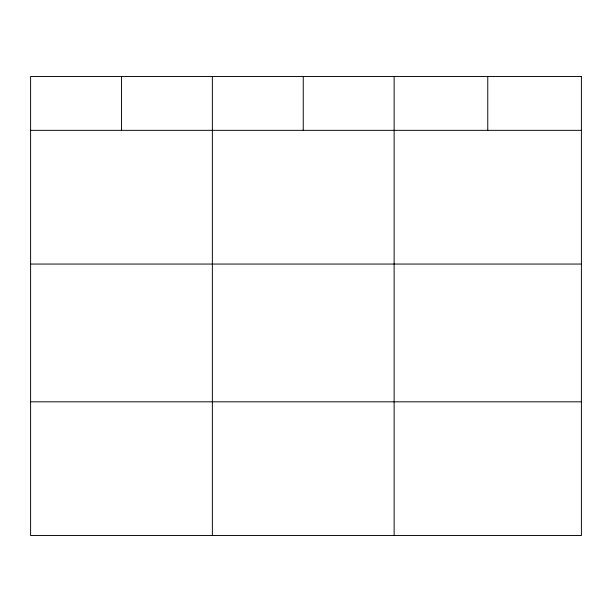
<?xml version="1.0" encoding="UTF-8"?>
<svg xmlns="http://www.w3.org/2000/svg" width="612" height="612" viewBox="0 0 612 612"><rect width="100%" height="100%" fill="white"/><g stroke="black" fill="none" stroke-linecap="round" stroke-linejoin="round"><path stroke-width="0.92" d="M30.6 130.341L581.4 130.341M30.6 264.055L581.4 264.055M30.6 401.816L581.4 401.816M487.764 76.469L487.764 130.341M394.128 76.469L394.128 535.531M303.246 76.469L303.246 130.341M212.364 76.469L212.364 535.531M121.482 76.469L121.482 130.341M581.4 76.469L30.6 76.469L30.6 535.531L581.4 535.531L581.4 76.469"/></g></svg>
